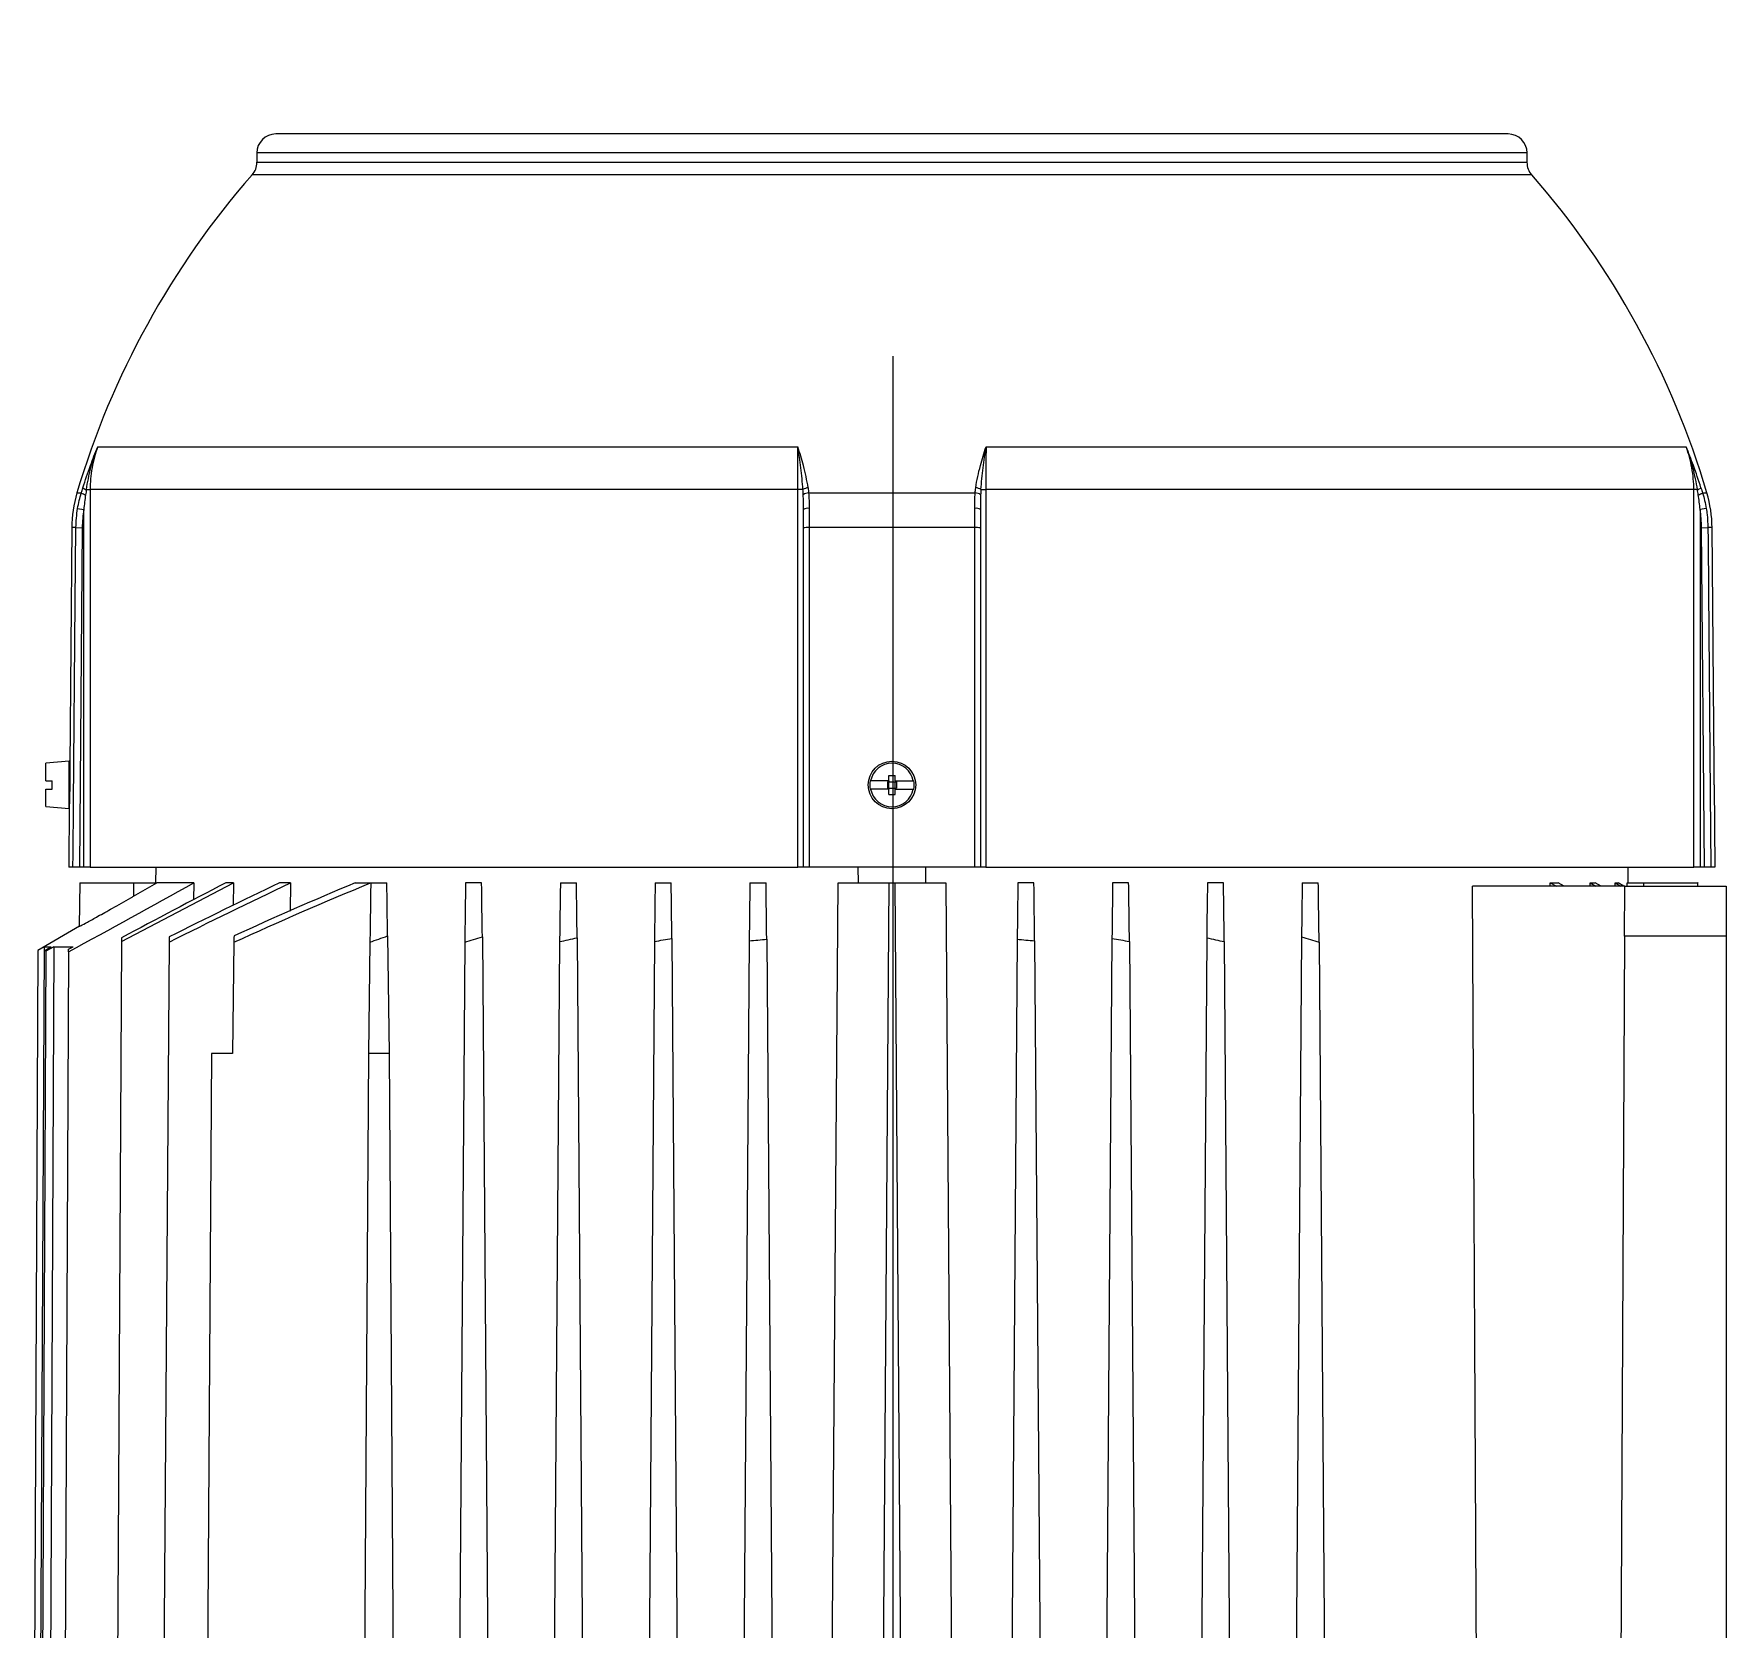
# Model space of a CAD drawing. Extents: x -24065 to -11187, y -102841 to -92978.
# Drawn here: x -21790.2 to -21665.4, y -93627.9 to -93510.3 of the extents above; entities that cross this region are included whole.
import ezdxf

# ---------------------------------------------------------------- set-up
doc = ezdxf.new("R2010")
doc.units = 0
doc.header["$LTSCALE"] = 200
doc.header["$MEASUREMENT"] = 0
doc.linetypes.add('CENTER', pattern=[2, 1.25, -0.25, 0.25, -0.25])
doc.linetypes.add('DASHDOT', pattern=[1, 0.5, -0.25, 0, -0.25])
for name, color, linetype in [('DIM', 1, 'Continuous'), ('M2', 2, 'Continuous'), ('MC1', 8, 'CENTER')]:
    doc.layers.add(name, color=color, linetype=linetype)

# ---------------------------------------------------------------- blocks, each defined once
blk = doc.blocks.new('motor')
at = {"layer": 'M2', "linetype": 'Continuous'}
for p, q in [((-2831.71, -85509.7), (-2922.55, -85509.7)), ((-2923.95, -85511.1), (-2923.95, -85511.79)), ((-2830.31, -85511.1), (-2923.95, -85511.1)), ((-2830.31, -85511.79), (-2830.31, -85511.1)), ((-2829.97, -85512.71), (-2924.29, -85512.71)), ((-2923.95, -85511.79), (-2830.31, -85511.79)), ((-2935.68, -85532.76), (-2884.07, -85532.76)), ((-2870.19, -85532.76), (-2818.58, -85532.76)), ((-2937.2, -85536.16), (-2936.89, -85536.16)), ((-2936.51, -85535.92), (-2936.24, -85535.92)), ((-2884.06, -85535.92), (-2936.24, -85535.92)), ((-2936.24, -85535.92), (-2936.24, -85563.74)), ((-2884.06, -85563.74), (-2884.06, -85535.92)), ((-2883.69, -85535.92), (-2884.06, -85535.92)), ((-2883.27, -85536.16), (-2870.99, -85536.16)), ((-2870.57, -85535.92), (-2870.2, -85535.92)), ((-2870.2, -85535.92), (-2870.2, -85563.74)), ((-2818.02, -85535.92), (-2870.2, -85535.92)), ((-2818.02, -85563.74), (-2818.02, -85535.92)), ((-2817.75, -85535.92), (-2818.02, -85535.92)), ((-2817.37, -85536.16), (-2817.06, -85536.16)), ((-2937.16, -85537.3), (-2936.7, -85537.38)), ((-2936.7, -85563.74), (-2936.7, -85537.38)), ((-2817.1, -85537.3), (-2817.56, -85537.38)), ((-2817.56, -85537.38), (-2817.56, -85563.74)), ((-2937.59, -85538.72), (-2937.74, -85556.31)), ((-2937.28, -85538.72), (-2937.59, -85538.72)), ((-2937.28, -85538.72), (-2936.82, -85538.73)), ((-2936.82, -85538.73), (-2937.03, -85563.74)), ((-2883.65, -85563.74), (-2883.65, -85538.73)), ((-2871.03, -85538.72), (-2883.23, -85538.72)), ((-2870.61, -85538.73), (-2870.61, -85563.74)), ((-2817.45, -85538.73), (-2816.98, -85538.72)), ((-2817.23, -85563.74), (-2817.45, -85538.73)), ((-2816.67, -85538.72), (-2816.98, -85538.72)), ((-2816.52, -85556.29), (-2816.67, -85538.72)), ((-2937.78, -85555.94), (-2939.51, -85556.09)), ((-2939.51, -85557.38), (-2939.51, -85556.09)), ((-2937.78, -85557.69), (-2937.78, -85555.94)), ((-2939.51, -85557.38), (-2939.04, -85557.38)), ((-2939.04, -85557.99), (-2939.04, -85557.38)), ((-2937.78, -85559.43), (-2937.78, -85557.69)), ((-2878.7, -85557.38), (-2878.74, -85557.38)), ((-2877.36, -85557.38), (-2878.7, -85557.38)), ((-2877.46, -85557.45), (-2877.36, -85557.45)), ((-2877.46, -85557.45), (-2877.46, -85557.92)), ((-2877.36, -85556.99), (-2876.9, -85556.99)), ((-2877.36, -85557.38), (-2877.36, -85556.99)), ((-2877.36, -85557.38), (-2877.36, -85557.45)), ((-2877.36, -85557.45), (-2876.9, -85557.45)), ((-2877.36, -85557.92), (-2877.36, -85557.45)), ((-2876.9, -85557.38), (-2876.9, -85556.99)), ((-2876.9, -85557.38), (-2875.56, -85557.38)), ((-2876.9, -85557.38), (-2876.9, -85557.45)), ((-2876.9, -85557.45), (-2876.8, -85557.45)), ((-2876.9, -85557.92), (-2876.9, -85557.45)), ((-2876.8, -85557.45), (-2876.8, -85557.92)), ((-2875.56, -85557.38), (-2875.52, -85557.38)), ((-2816.52, -85557.69), (-2816.47, -85563.74)), ((-2939.51, -85559.28), (-2939.51, -85557.99)), ((-2939.51, -85557.99), (-2939.04, -85557.99)), ((-2878.7, -85557.99), (-2878.74, -85557.99)), ((-2877.36, -85557.99), (-2878.7, -85557.99)), ((-2877.46, -85557.92), (-2877.36, -85557.92)), ((-2877.36, -85557.92), (-2876.9, -85557.92)), ((-2877.36, -85557.92), (-2877.36, -85557.99)), ((-2877.36, -85558.38), (-2877.36, -85557.99)), ((-2877.36, -85558.38), (-2876.9, -85558.38)), ((-2876.9, -85557.92), (-2876.8, -85557.92)), ((-2876.9, -85557.92), (-2876.9, -85557.99)), ((-2876.9, -85558.38), (-2876.9, -85557.99)), ((-2876.9, -85557.99), (-2875.56, -85557.99)), ((-2875.56, -85557.99), (-2875.52, -85557.99)), ((-2939.51, -85559.28), (-2937.78, -85559.43)), ((-2937.77, -85559.07), (-2937.81, -85563.74)), ((-2937.5, -85563.74), (-2937.81, -85563.74)), ((-2936.7, -85563.74), (-2937.03, -85563.74)), ((-2936.24, -85563.74), (-2936.7, -85563.74)), ((-2936.24, -85563.74), (-2884.06, -85563.74)), ((-2931.39, -85563.74), (-2931.41, -85564.91)), ((-2883.65, -85563.74), (-2884.06, -85563.74)), ((-2871.03, -85563.74), (-2883.23, -85563.74)), ((-2879.6, -85564.91), (-2879.61, -85563.74)), ((-2874.65, -85563.74), (-2874.66, -85564.91)), ((-2870.2, -85563.74), (-2870.61, -85563.74)), ((-2870.2, -85563.74), (-2818.02, -85563.74)), ((-2822.85, -85564.91), (-2822.87, -85563.74)), ((-2817.56, -85563.74), (-2818.02, -85563.74)), ((-2817.23, -85563.74), (-2817.56, -85563.74)), ((-2816.47, -85563.74), (-2816.76, -85563.74)), ((-2937, -85564.91), (-2937.04, -85568.11)), ((-2937, -85564.91), (-2933.03, -85564.91)), ((-2933.03, -85565.89), (-2931.32, -85564.91)), ((-2933.03, -85564.91), (-2933.03, -85565.89)), ((-2933.03, -85564.91), (-2931.32, -85564.91)), ((-2928.59, -85564.91), (-2931.32, -85564.91)), ((-2928.59, -85564.91), (-2928.61, -85566.15)), ((-2925.66, -85564.91), (-2926.24, -85564.91)), ((-2925.66, -85564.91), (-2925.68, -85566.58)), ((-2921.46, -85564.91), (-2922.27, -85564.91)), ((-2921.46, -85564.91), (-2921.48, -85567)), ((-2916.71, -85564.91), (-2915.56, -85564.91)), ((-2915.55, -85564.91), (-2914.36, -85564.91)), ((-2907.38, -85564.91), (-2908.56, -85564.91)), ((-2901.57, -85564.91), (-2900.39, -85564.91)), ((-2894.59, -85564.91), (-2893.4, -85564.91)), ((-2887.6, -85564.91), (-2886.41, -85564.91)), ((-2881.74, -85651.54), (-2881.1, -85564.91)), ((-2881.1, -85564.91), (-2877.37, -85564.91)), ((-2877.37, -85564.91), (-2877.93, -85644.75)), ((-2877.37, -85564.91), (-2876.89, -85564.91)), ((-2876.89, -85564.91), (-2873.16, -85564.91)), ((-2876.33, -85644.74), (-2876.89, -85564.91)), ((-2873.16, -85564.91), (-2872.52, -85651.54)), ((-2866.66, -85564.91), (-2867.85, -85564.91)), ((-2859.68, -85564.91), (-2860.86, -85564.91)), ((-2852.69, -85564.91), (-2853.87, -85564.91)), ((-2846.88, -85564.91), (-2845.7, -85564.91)), ((-2833.92, -85644.38), (-2834.33, -85565.14)), ((-2823.1, -85565.14), (-2834.33, -85565.14)), ((-2828.6, -85564.91), (-2828.02, -85564.91)), ((-2828.6, -85565.14), (-2828.6, -85564.91)), ((-2828.6, -85564.91), (-2828.15, -85565.14)), ((-2827.58, -85565.14), (-2828.02, -85564.91)), ((-2825.67, -85564.91), (-2825.28, -85564.91)), ((-2825.67, -85565.14), (-2825.67, -85564.91)), ((-2825.67, -85564.91), (-2825.25, -85565.14)), ((-2824.86, -85565.14), (-2825.28, -85564.91)), ((-2823.81, -85564.91), (-2823.59, -85564.91)), ((-2823.81, -85565.14), (-2823.81, -85564.91)), ((-2823.81, -85564.91), (-2823.4, -85565.14)), ((-2823.18, -85565.14), (-2823.59, -85564.91)), ((-2823.13, -85568.83), (-2823.1, -85565.14)), ((-2823.1, -85565.14), (-2815.64, -85565.14)), ((-2822.93, -85565.14), (-2822.94, -85564.91)), ((-2822.94, -85564.91), (-2821.7, -85564.91)), ((-2821.7, -85565.14), (-2821.7, -85564.91)), ((-2817.72, -85565.14), (-2817.73, -85564.91)), ((-2815.64, -85565.14), (-2815.64, -85568.83)), ((-2937.03, -85568.11), (-2940.09, -85569.88)), ((-2914.31, -85568.82), (-2914.2, -85577.48)), ((-2907.32, -85568.89), (-2906.69, -85655.09)), ((-2900.34, -85568.95), (-2899.7, -85655.09)), ((-2853.92, -85568.95), (-2854.56, -85655.09)), ((-2846.94, -85568.89), (-2847.57, -85655.09)), ((-2823.13, -85568.83), (-2823.56, -85655.09)), ((-2815.64, -85568.83), (-2823.13, -85568.83)), ((-2815.64, -85568.83), (-2815.64, -85655.09)), ((-2940.08, -85569.88), (-2940.39, -85631.1)), ((-2939.62, -85569.61), (-2940.08, -85569.88)), ((-2939.62, -85569.61), (-2939.93, -85631.1)), ((-2939.49, -85569.94), (-2939.8, -85631.1)), ((-2939.62, -85569.61), (-2939.1, -85569.61)), ((-2938.92, -85569.61), (-2939.49, -85569.94)), ((-2939.49, -85569.84), (-2939.1, -85569.61)), ((-2938.92, -85569.61), (-2939.19, -85631.1)), ((-2938.92, -85569.61), (-2937.49, -85569.61)), ((-2937.82, -85570), (-2938.13, -85631.1)), ((-2937.82, -85569.8), (-2937.49, -85569.61)), ((-2933.92, -85569.24), (-2934.3, -85635.41)), ((-2930.41, -85569.27), (-2931.04, -85655.09)), ((-2925.64, -85569.28), (-2925.74, -85577.48)), ((-2915.61, -85569.28), (-2915.71, -85577.48)), ((-2908.62, -85569.27), (-2909.25, -85655.09)), ((-2901.63, -85569.24), (-2902.26, -85655.09)), ((-2894.64, -85569.22), (-2895.27, -85655.09)), ((-2893.35, -85569.01), (-2892.71, -85655.09)), ((-2887.65, -85569.18), (-2888.29, -85655.09)), ((-2886.36, -85569.06), (-2885.73, -85655.09)), ((-2867.9, -85569.06), (-2868.54, -85655.09)), ((-2866.61, -85569.18), (-2865.97, -85655.09)), ((-2860.91, -85569.01), (-2861.55, -85655.09)), ((-2859.62, -85569.22), (-2858.99, -85655.09)), ((-2852.63, -85569.24), (-2852, -85655.09)), ((-2845.64, -85569.27), (-2845.01, -85655.09)), ((-2927.28, -85577.48), (-2927.81, -85655.09)), ((-2925.74, -85577.48), (-2927.28, -85577.48)), ((-2915.71, -85577.48), (-2916.24, -85655.09)), ((-2914.2, -85577.48), (-2915.71, -85577.48)), ((-2914.2, -85577.48), (-2913.68, -85655.09))]:
    blk.add_line(p, q, dxfattribs=at)
at = {"layer": 'M2', "linetype": 'Continuous', "flags": 128}
for points in [[(-2937.5, -85563.74), (-2937.49, -85562.81), (-2937.46, -85559.08), (-2937.33, -85544.18), (-2937.28, -85538.72)], [(-2883.23, -85538.72), (-2883.23, -85539.66), (-2883.23, -85543.38), (-2883.23, -85558.29), (-2883.23, -85563.74)], [(-2871.03, -85563.74), (-2871.03, -85562.81), (-2871.03, -85559.08), (-2871.03, -85544.18), (-2871.03, -85538.72)], [(-2816.98, -85538.72), (-2816.97, -85539.66), (-2816.94, -85543.38), (-2816.81, -85558.29), (-2816.76, -85563.74)], [(-2940.08, -85569.88), (-2940.08, -85569.88)]]:
    blk.add_lwpolyline(points, dxfattribs=at)
at = {"layer": 'M2', "linetype": 'Continuous'}
blk.add_circle((-2877.13, -85557.69), 1.75, dxfattribs=at)
for centre, radius, start, end in [((-2922.55, -85511.1), 1.4, 90, 180), ((-2831.71, -85511.1), 1.4, 0, 90), ((-2877.13, -85553.96), 62.66, 138.8272, 163.4951), ((-2925.34, -85511.79), 1.4, 318.8272, 0), ((-2828.92, -85511.79), 1.4, 180, 221.1728), ((-2877.13, -85553.96), 62.66, 16.5049, 41.1728), ((-2928.27, -85538.81), 9.32, 163.4951, 179.5), ((-2936.26, -85535.09), 1.24, 239.4166, 255.3526), ((-2936.34, -85535.28), 0.664, 229.6827, 255.0467), ((-2883.23, -85536.62), 0.844, 95.6374, 123.3813), ((-2883.25, -85536.88), 0.722, 91.1217, 125.2655), ((-2871.01, -85536.88), 0.722, 54.7345, 88.8783), ((-2871.03, -85536.62), 0.844, 56.6187, 84.3626), ((-2817.92, -85535.28), 0.664, 284.9533, 310.3173), ((-2818, -85535.09), 1.24, 284.6474, 300.5834), ((-2825.99, -85538.81), 9.32, 0.5, 16.5049), ((-2883.33, -85537.98), 0.687, 82.1159, 118.2396), ((-2870.93, -85537.98), 0.687, 61.7604, 97.8841), ((-2883.33, -85550.22), 11.5, 89.5123, 91.5999), ((-2870.93, -85550.22), 11.5, 88.4001, 90.4877), ((-2877.13, -85557.69), 1.6, 10.9358, 169.0642), ((-2877.13, -85557.69), 1.64, 169.3397, 190.6603), ((-2877.13, -85557.69), 1.64, 349.3397, 10.6603), ((-2877.13, -85557.69), 1.6, 190.9358, 349.0642)]:
    blk.add_arc(centre, radius, start, end, dxfattribs=at)
for points, knots in [([(-2936.51, -85535.92), (-2936.43, -85535.38), (-2936.32, -85534.84), (-2936.04, -85533.79), (-2935.88, -85533.27), (-2935.68, -85532.76)], [0, 0, 0, 0, 0.5, 0.5, 1, 1, 1, 1]), ([(-2935.68, -85532.76), (-2935.87, -85533.27), (-2936, -85533.79), (-2936.19, -85534.85), (-2936.24, -85535.38), (-2936.24, -85535.92)], [0, 0, 0, 0, 0.5, 0.5, 1, 1, 1, 1]), ([(-2883.69, -85535.92), (-2883.73, -85535.38), (-2883.78, -85534.84), (-2883.92, -85533.79), (-2883.99, -85533.27), (-2884.07, -85532.76)], [0, 0, 0, 0, 0.5, 0.5, 1, 1, 1, 1]), ([(-2884.06, -85535.92), (-2884.06, -85535.38), (-2884.06, -85534.85), (-2884.06, -85533.79), (-2884.07, -85533.27), (-2884.07, -85532.76)], [0, 0, 0, 0, 0.5, 0.5, 1, 1, 1, 1]), ([(-2870.57, -85535.92), (-2870.53, -85535.38), (-2870.48, -85534.84), (-2870.35, -85533.79), (-2870.27, -85533.27), (-2870.19, -85532.76)], [0, 0, 0, 0, 0.5, 0.5, 1, 1, 1, 1]), ([(-2870.19, -85532.76), (-2870.2, -85533.27), (-2870.2, -85533.79), (-2870.2, -85534.85), (-2870.2, -85535.38), (-2870.2, -85535.92)], [0, 0, 0, 0, 0.5, 0.5, 1, 1, 1, 1]), ([(-2818.02, -85535.92), (-2818.02, -85535.38), (-2818.07, -85534.85), (-2818.26, -85533.79), (-2818.4, -85533.27), (-2818.58, -85532.76)], [0, 0, 0, 0, 0.5, 0.5, 1, 1, 1, 1]), ([(-2817.75, -85535.92), (-2817.83, -85535.38), (-2817.94, -85534.84), (-2818.22, -85533.79), (-2818.39, -85533.27), (-2818.58, -85532.76)], [0, 0, 0, 0, 0.5, 0.5, 1, 1, 1, 1]), ([(-2937.74, -85556.31), (-2937.74, -85556.3), (-2937.74, -85556.28), (-2937.74, -85556.41), (-2937.74, -85556.68), (-2937.73, -85557.08), (-2937.74, -85557.54), (-2937.74, -85558.02), (-2937.75, -85558.41), (-2937.75, -85558.6), (-2937.75, -85558.67)], [0, 0, 0, 0, 0.05047, 0.193724, 0.336986, 0.480259, 0.623517, 0.766753, 0.910001, 1, 1, 1, 1]), ([(-2816.52, -85557.69), (-2816.52, -85557.58), (-2816.53, -85557.32), (-2816.53, -85556.92), (-2816.52, -85556.57), (-2816.52, -85556.33), (-2816.52, -85556.3), (-2816.52, -85556.29)], [0, 0, 0, 0, 0.146342, 0.361011, 0.575684, 0.790394, 1, 1, 1, 1]), ([(-2937.75, -85558.67), (-2937.76, -85558.77), (-2937.76, -85558.97), (-2937.77, -85559.09), (-2937.76, -85559.07), (-2937.76, -85559.07)], [0, 0, 0, 0, 0.427889, 0.855783, 1, 1, 1, 1]), ([(-2937.03, -85563.74), (-2937.09, -85563.74), (-2937.15, -85563.74), (-2937.26, -85563.74), (-2937.3, -85563.74), (-2937.43, -85563.74), (-2937.49, -85563.74), (-2937.5, -85563.74)], [0, 0, 0, 0, 0.25, 0.25, 0.5, 0.5, 1, 1, 1, 1]), ([(-2883.23, -85563.74), (-2883.29, -85563.74), (-2883.35, -85563.74), (-2883.45, -85563.74), (-2883.49, -85563.74), (-2883.61, -85563.74), (-2883.65, -85563.74), (-2883.65, -85563.74)], [0, 0, 0, 0, 0.25, 0.25, 0.5, 0.5, 1, 1, 1, 1]), ([(-2870.61, -85563.74), (-2870.61, -85563.74), (-2870.62, -85563.74), (-2870.66, -85563.74), (-2870.69, -85563.74), (-2870.81, -85563.74), (-2870.91, -85563.74), (-2871.03, -85563.74)], [0, 0, 0, 0, 0.25, 0.25, 0.5, 0.5, 1, 1, 1, 1]), ([(-2816.76, -85563.74), (-2816.77, -85563.74), (-2816.78, -85563.74), (-2816.84, -85563.74), (-2816.87, -85563.74), (-2817, -85563.74), (-2817.11, -85563.74), (-2817.23, -85563.74)], [0, 0, 0, 0, 0.25, 0.25, 0.5, 0.5, 1, 1, 1, 1]), ([(-2821.7, -85564.91), (-2821.18, -85564.91), (-2820.14, -85564.91), (-2818.8, -85564.91), (-2817.98, -85564.91), (-2817.63, -85564.91), (-2817.73, -85564.91), (-2817.73, -85564.91)], [0, 0, 0, 0, 0.250156, 0.500091, 0.749917, 0.999737, 1, 1, 1, 1]), ([(-2937.03, -85568.11), (-2937, -85568.1), (-2936.96, -85568.08), (-2936.46, -85567.81), (-2935.66, -85567.37), (-2934.56, -85566.76), (-2933.63, -85566.23), (-2933.1, -85565.93), (-2933.03, -85565.89)], [0, 0, 0, 0, 0.159471, 0.33584, 0.52283, 0.73007, 0.962971, 1, 1, 1, 1])]:
    blk.add_open_spline(points, degree=3, knots=knots, dxfattribs=at)
for points in [[(-2936.21, -85534.15), (-2936.04, -85533.68), (-2935.87, -85533.22), (-2935.68, -85532.76)], [(-2883.65, -85534.15), (-2883.78, -85533.68), (-2883.92, -85533.22), (-2884.07, -85532.76)], [(-2870.61, -85534.15), (-2870.48, -85533.68), (-2870.34, -85533.22), (-2870.19, -85532.76)], [(-2818.05, -85534.15), (-2818.22, -85533.68), (-2818.4, -85533.22), (-2818.58, -85532.76)], [(-2936.77, -85535.78), (-2936.59, -85535.23), (-2936.41, -85534.69), (-2936.21, -85534.15)], [(-2883.31, -85535.78), (-2883.39, -85535.23), (-2883.51, -85534.69), (-2883.65, -85534.15)], [(-2870.95, -85535.78), (-2870.88, -85535.23), (-2870.75, -85534.69), (-2870.61, -85534.15)], [(-2817.49, -85535.78), (-2817.67, -85535.23), (-2817.85, -85534.69), (-2818.05, -85534.15)], [(-2937.16, -85537.3), (-2937.09, -85536.91), (-2937, -85536.53), (-2936.89, -85536.16)], [(-2936.89, -85536.16), (-2936.85, -85536.03), (-2936.81, -85535.91), (-2936.77, -85535.78)], [(-2936.57, -85536.29), (-2936.63, -85536.65), (-2936.67, -85537.01), (-2936.7, -85537.38)], [(-2936.51, -85535.92), (-2936.53, -85536.04), (-2936.55, -85536.17), (-2936.57, -85536.29)], [(-2883.67, -85536.29), (-2883.68, -85536.17), (-2883.68, -85536.04), (-2883.69, -85535.92)], [(-2883.65, -85537.38), (-2883.65, -85537.01), (-2883.65, -85536.65), (-2883.67, -85536.29)], [(-2883.31, -85535.78), (-2883.29, -85535.91), (-2883.28, -85536.03), (-2883.27, -85536.16)], [(-2883.27, -85536.16), (-2883.24, -85536.53), (-2883.23, -85536.91), (-2883.23, -85537.3)], [(-2871.03, -85537.3), (-2871.03, -85536.91), (-2871.02, -85536.53), (-2870.99, -85536.16)], [(-2870.99, -85536.16), (-2870.98, -85536.03), (-2870.97, -85535.91), (-2870.95, -85535.78)], [(-2870.59, -85536.29), (-2870.61, -85536.65), (-2870.61, -85537.01), (-2870.61, -85537.38)], [(-2870.57, -85535.92), (-2870.58, -85536.04), (-2870.59, -85536.17), (-2870.59, -85536.29)], [(-2817.69, -85536.29), (-2817.71, -85536.17), (-2817.73, -85536.04), (-2817.75, -85535.92)], [(-2817.56, -85537.38), (-2817.59, -85537.01), (-2817.63, -85536.65), (-2817.69, -85536.29)], [(-2817.49, -85535.78), (-2817.45, -85535.91), (-2817.41, -85536.03), (-2817.37, -85536.16)], [(-2817.37, -85536.16), (-2817.26, -85536.53), (-2817.17, -85536.91), (-2817.1, -85537.3)], [(-2937.28, -85538.72), (-2937.27, -85538.25), (-2937.23, -85537.77), (-2937.16, -85537.3)], [(-2936.7, -85537.38), (-2936.77, -85537.82), (-2936.81, -85538.27), (-2936.82, -85538.73)], [(-2883.65, -85538.73), (-2883.65, -85538.27), (-2883.65, -85537.82), (-2883.65, -85537.38)], [(-2883.23, -85537.3), (-2883.23, -85537.45), (-2883.23, -85537.61), (-2883.23, -85537.76)], [(-2883.23, -85537.76), (-2883.23, -85538.08), (-2883.23, -85538.4), (-2883.23, -85538.72)], [(-2871.03, -85538.72), (-2871.03, -85538.25), (-2871.03, -85537.77), (-2871.03, -85537.3)], [(-2870.61, -85537.38), (-2870.61, -85537.82), (-2870.61, -85538.27), (-2870.61, -85538.73)], [(-2817.45, -85538.73), (-2817.45, -85538.27), (-2817.49, -85537.82), (-2817.56, -85537.38)], [(-2817.1, -85537.3), (-2817.08, -85537.45), (-2817.06, -85537.61), (-2817.04, -85537.76)], [(-2817.04, -85537.76), (-2817, -85538.08), (-2816.99, -85538.4), (-2816.98, -85538.72)], [(-2937.82, -85570), (-2934.75, -85568.3), (-2931.67, -85566.6), (-2928.59, -85564.91)], [(-2933.92, -85569.24), (-2931.18, -85567.78), (-2928.42, -85566.34), (-2925.66, -85564.91)], [(-2926.24, -85564.91), (-2928.81, -85566.24), (-2931.37, -85567.59), (-2933.92, -85568.95)], [(-2930.41, -85569.27), (-2927.44, -85567.78), (-2924.46, -85566.33), (-2921.46, -85564.91)], [(-2922.27, -85564.91), (-2925, -85566.21), (-2927.71, -85567.54), (-2930.41, -85568.89)], [(-2925.64, -85569.28), (-2922.3, -85567.76), (-2918.95, -85566.3), (-2915.56, -85564.91)], [(-2916.71, -85564.91), (-2919.7, -85566.16), (-2922.68, -85567.47), (-2925.63, -85568.82)], [(-2915.55, -85564.91), (-2915.57, -85566.3), (-2915.59, -85567.76), (-2915.61, -85569.28)], [(-2914.31, -85568.82), (-2914.33, -85567.47), (-2914.35, -85566.16), (-2914.36, -85564.91)], [(-2908.56, -85564.91), (-2908.58, -85566.33), (-2908.6, -85567.78), (-2908.62, -85569.27)], [(-2907.32, -85568.89), (-2907.34, -85567.54), (-2907.36, -85566.21), (-2907.38, -85564.91)], [(-2901.57, -85564.91), (-2901.59, -85566.34), (-2901.61, -85567.78), (-2901.63, -85569.24)], [(-2900.34, -85568.95), (-2900.35, -85567.59), (-2900.37, -85566.24), (-2900.39, -85564.91)], [(-2894.59, -85564.91), (-2894.6, -85566.34), (-2894.62, -85567.77), (-2894.64, -85569.22)], [(-2893.35, -85569.01), (-2893.37, -85567.64), (-2893.38, -85566.27), (-2893.4, -85564.91)], [(-2887.6, -85564.91), (-2887.62, -85566.33), (-2887.64, -85567.76), (-2887.65, -85569.18)], [(-2886.36, -85569.06), (-2886.38, -85567.68), (-2886.4, -85566.29), (-2886.41, -85564.91)], [(-2867.85, -85564.91), (-2867.86, -85566.29), (-2867.88, -85567.68), (-2867.9, -85569.06)], [(-2866.61, -85569.18), (-2866.63, -85567.76), (-2866.64, -85566.33), (-2866.66, -85564.91)], [(-2860.86, -85564.91), (-2860.88, -85566.27), (-2860.89, -85567.64), (-2860.91, -85569.01)], [(-2859.62, -85569.22), (-2859.64, -85567.77), (-2859.66, -85566.34), (-2859.68, -85564.91)], [(-2853.87, -85564.91), (-2853.89, -85566.24), (-2853.91, -85567.59), (-2853.92, -85568.95)], [(-2852.63, -85569.24), (-2852.65, -85567.78), (-2852.67, -85566.34), (-2852.69, -85564.91)], [(-2846.88, -85564.91), (-2846.9, -85566.21), (-2846.92, -85567.54), (-2846.94, -85568.89)], [(-2845.64, -85569.27), (-2845.66, -85567.78), (-2845.68, -85566.33), (-2845.7, -85564.91)], [(-2933.92, -85568.95), (-2933.92, -85569.05), (-2933.92, -85569.15), (-2933.92, -85569.24)], [(-2930.41, -85568.89), (-2930.41, -85569.01), (-2930.41, -85569.14), (-2930.41, -85569.27)], [(-2925.63, -85568.82), (-2925.63, -85568.97), (-2925.64, -85569.12), (-2925.64, -85569.28)], [(-2915.61, -85569.28), (-2915.18, -85569.12), (-2914.74, -85568.97), (-2914.31, -85568.82)], [(-2908.62, -85569.27), (-2908.19, -85569.14), (-2907.76, -85569.01), (-2907.32, -85568.89)], [(-2901.63, -85569.24), (-2901.2, -85569.15), (-2900.77, -85569.05), (-2900.34, -85568.95)], [(-2853.92, -85568.95), (-2853.49, -85569.05), (-2853.06, -85569.15), (-2852.63, -85569.24)], [(-2846.94, -85568.89), (-2846.5, -85569.01), (-2846.07, -85569.14), (-2845.64, -85569.27)], [(-2939.49, -85569.94), (-2939.49, -85569.91), (-2939.49, -85569.87), (-2939.49, -85569.84)], [(-2937.82, -85570), (-2937.82, -85569.93), (-2937.82, -85569.86), (-2937.82, -85569.8)], [(-2894.64, -85569.22), (-2894.21, -85569.15), (-2893.78, -85569.08), (-2893.35, -85569.01)], [(-2887.65, -85569.18), (-2887.22, -85569.14), (-2886.79, -85569.1), (-2886.36, -85569.06)], [(-2867.9, -85569.06), (-2867.47, -85569.1), (-2867.04, -85569.14), (-2866.61, -85569.18)], [(-2860.91, -85569.01), (-2860.48, -85569.08), (-2860.05, -85569.15), (-2859.62, -85569.22)]]:
    blk.add_open_spline(points, degree=3, dxfattribs=at)
at = {"layer": 'MC1', "linetype": 'DASHDOT', "ltscale": 3}
blk.add_line((-2877.05, -85826.09), (-2877.05, -85502.32), dxfattribs=at)
blk = doc.blocks.new('GFDHGKK')
at = {"layer": 'DIM'}
blk.add_blockref('motor', (-4190.32, -8674.21), dxfattribs=at)

msp = doc.modelspace()

# ---------------------------------------------------------------- block references
at = {"layer": 'DIM'}
msp.add_blockref('GFDHGKK', (-14659.47, 666.19), dxfattribs=at)

doc.saveas('drawing.dxf')
